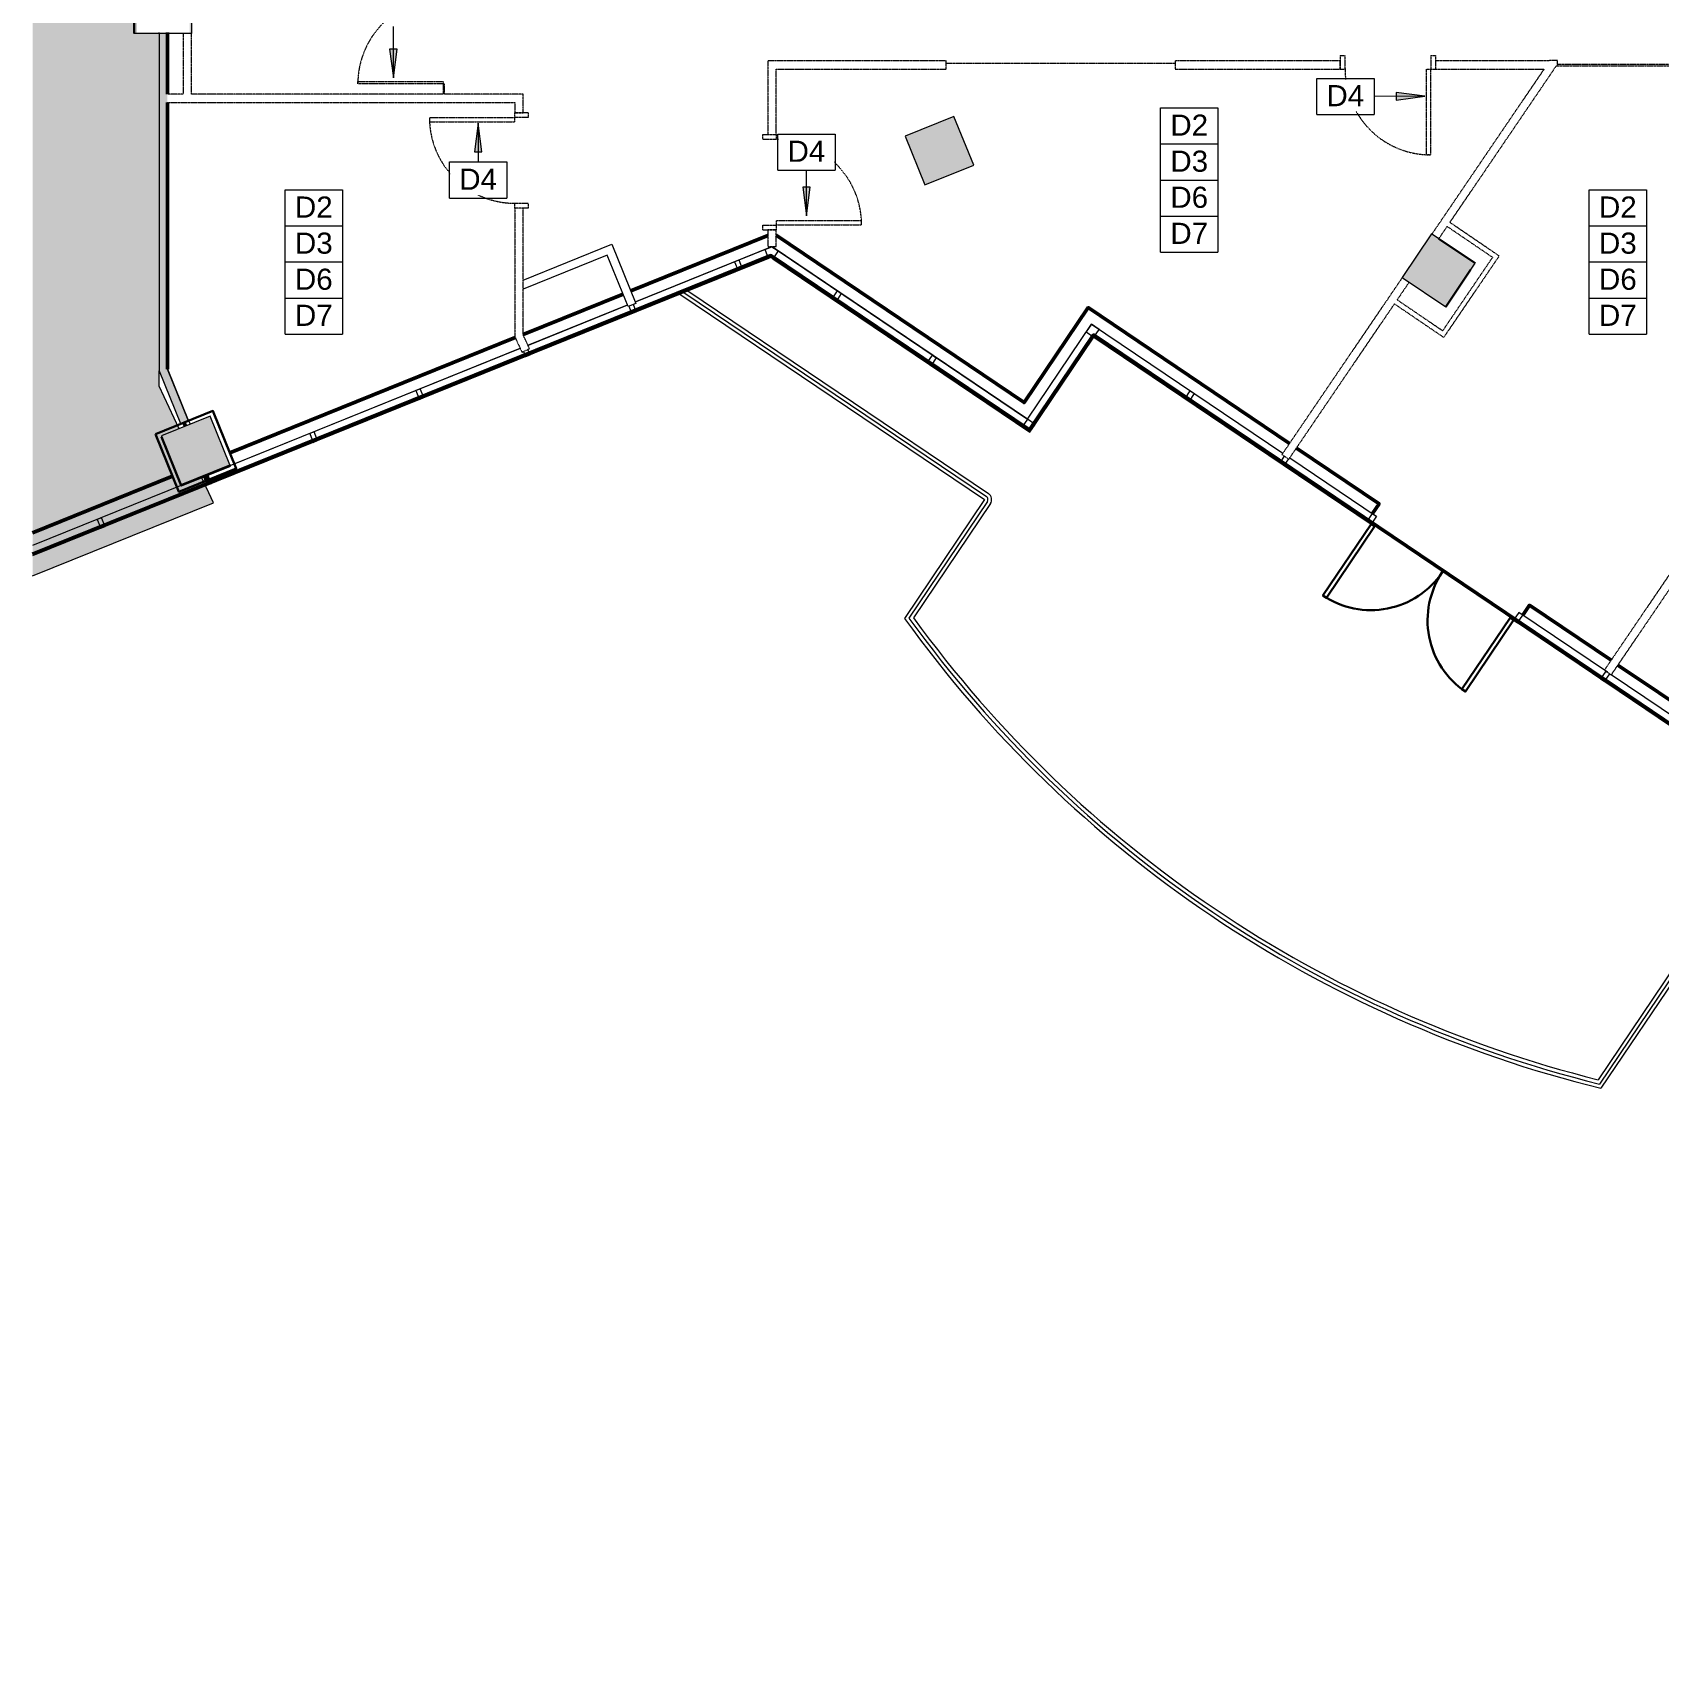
# Model space of a CAD drawing. Header units: inches. Extents: x 440 to 1827, y -16294 to -15154.
# Drawn here: x 461 to 1143, y -16294 to -15614 of the extents above; entities that cross this region are included whole.
import ezdxf

# ---------------------------------------------------------------- set-up
doc = ezdxf.new("R2010")
doc.units = ezdxf.units.IN
doc.header["$MEASUREMENT"] = 0
doc.linetypes.add('Demolished', pattern=[0.1875, 0.125, -0.0625])
for name, color, linetype, lineweight in [('A-ANNO-KEYN', 231, 'Continuous', 9), ('A-Anno-Note', 90, 'Continuous', 50), ('A-COLS', 10, 'Continuous', 30), ('A-DETL', 250, 'Continuous', 20), ('A-DETL-GENF', 92, 'Continuous', 9), ('A-DETL-THIN', 151, 'Continuous', 9), ('A-DOOR', 31, 'Demolished', 9), ('A-DOOR-FRAM', 10, 'Continuous', 30), ('A-FLOR-HRAL', 250, 'Continuous', 20), ('A-GLAZ', 151, 'Demolished', 9), ('A-WALL', 10, 'Continuous', 30), ('A-WALL-PATT', 111, 'Continuous', 13), ('A-WALL-PRHT', 90, 'Continuous', 50), ('Chevy Chase Pavilion_9th - 900 _ 910_dwg', 8, 'Continuous', 9), ('I-WALL', 2, 'Continuous', 13), ('S-COLS', 52, 'Continuous', 13)]:
    doc.layers.add(name, color=color, linetype=linetype, lineweight=lineweight)
doc.styles.add('Arial', font='arial.ttf', dxfattribs={"height": 8.851796})

# ---------------------------------------------------------------- blocks, each defined once
blk = doc.blocks.new('Single Flush - OTJ_SOLIDFLUSH_ALUM-4829932-FIRST FLOOR DEMOLITION')
at = {"layer": 'A-DOOR', "color": 250, "lineweight": 20}
for p, q in [((16.15625, 37.5625), (16.15625, 1.75)), ((17.90625, 37.5625), (16.15625, 37.5625)), ((17.90625, 1.75), (17.90625, 37.5625)), ((16.15625, 1.75), (17.90625, 1.75))]:
    blk.add_line(p, q, dxfattribs=at)
at = {"layer": 'A-DOOR', "color": 7}
blk.add_arc((17.90625, 1.75), 35.8125, 90, 180.5, dxfattribs=at)
at = {"layer": 'A-DOOR-FRAM', "color": 250, "linetype": 'Demolished', "lineweight": 20}
for p, q in [((-20, -4), (-20, 1.75)), ((-20, 1.75), (-18, 1.75)), ((-18, -4), (-18, 1.75)), ((18.000004, -4), (18.000004, 1.75)), ((18.000004, 1.75), (20.000004, 1.75)), ((20.000004, -4), (20.000004, 1.75)), ((-20, -4), (-18, -4)), ((18.000004, -4), (20.000004, -4))]:
    blk.add_line(p, q, dxfattribs=at)
blk = doc.blocks.new('Single Flush - OTJ_SOLIDFLUSH_ALUM-4829993-FIRST FLOOR DEMOLITION')
at = {"layer": 'A-DOOR', "color": 250, "lineweight": 20}
for p, q in [((16.15625, -1.75), (17.90625, -1.75)), ((16.15625, -37.5625), (16.15625, -1.75)), ((17.90625, -1.75), (17.90625, -37.5625)), ((17.90625, -37.5625), (16.15625, -37.5625))]:
    blk.add_line(p, q, dxfattribs=at)
at = {"layer": 'A-DOOR', "color": 7}
blk.add_arc((17.90625, -1.75), 35.8125, 179.5, 270, dxfattribs=at)
at = {"layer": 'A-DOOR-FRAM', "color": 250, "linetype": 'Demolished', "lineweight": 20}
for p, q in [((-20, 4), (-20, -1.75)), ((-20, 4), (-18, 4)), ((-18, 4), (-18, -1.75)), ((18.000004, 4), (18.000004, -1.75)), ((18.000004, 4), (20.000004, 4)), ((20.000004, 4), (20.000004, -1.75)), ((-20, -1.75), (-18, -1.75)), ((18.000004, -1.75), (20.000004, -1.75))]:
    blk.add_line(p, q, dxfattribs=at)
blk = doc.blocks.new('Single Glass Door - 36_ x 84_-4833911-FIRST FLOOR DEMOLITION')
at = {"layer": 'A-DOOR', "color": 250, "lineweight": 20}
for p, q in [((16.90625, -0.25), (17.90625, -0.25)), ((16.90625, -36.0625), (16.90625, -0.25)), ((17.90625, -0.25), (17.90625, -36.0625)), ((17.90625, -36.0625), (16.90625, -36.0625))]:
    blk.add_line(p, q, dxfattribs=at)
at = {"layer": 'A-DOOR', "color": 7}
blk.add_arc((17.90625, -0.25), 35.8125, 179.5, 270, dxfattribs=at)
blk = doc.blocks.new('Frameless opening with glazing - 64 x 96-4836160-FIRST FLOOR DEMOLITION')
at = {"layer": 'A-GLAZ', "color": 250, "lineweight": 20}
blk.add_line((-49.5, -0.625), (46.5, -0.625), dxfattribs=at)
blk = doc.blocks.new('Concrete-Rectangular-Column - 1_10_-4868861-FIRST FLOOR DEMOLITION')
at = {"layer": 'S-COLS', "lineweight": 9}
blk.add_hatch(color=7, dxfattribs=at).paths.add_polyline_path([(-11, -11), (11, -11), (11, 11), (-11, 11)], flags=0)
at = {"layer": 'S-COLS', "color": 8, "lineweight": 20}
for p, q in [((11, 11), (-11, 11)), ((-11, 11), (-11, -11)), ((11, -11), (11, 11)), ((-11, -11), (11, -11))]:
    blk.add_line(p, q, dxfattribs=at)
blk = doc.blocks.new('Chevy Chase Pavilion_9th - 900 _ 910_dwg_03 - COLUMN - RECTANGLE - 24 x 24-470460-FLOOR PLAN - LEVEL 9-5113136-FIRST FLOOR DEMOLITION')
at = {"layer": 'S-COLS', "lineweight": 30}
h = blk.add_hatch(color=10, dxfattribs=at)
h.paths.add_polyline_path([(-12, -12), (12, -12), (12, 12), (11.24, 12), (11.24, 11.85), (-10.76, 11.85), (-10.76, 12), (-12, 12), (-12, 9.38)], flags=0)
h.paths.add_polyline_path([(-1.51, -11.65), (-10.76, -11.65), (-10.76, 10.35), (11.24, 10.35), (11.24, -11.65), (1.99, -11.65)], flags=0)
at = {"layer": 'S-COLS', "color": 10, "lineweight": 30}
blk.add_line((12, 12), (11.24, 12), dxfattribs=at)
at = {"layer": 'S-COLS', "color": 10, "lineweight": 30, "flags": 128}
blk.add_lwpolyline([(-10.76, 12), (-12, 12), (-12, -12)], dxfattribs=at)
blk = doc.blocks.new('Chevy Chase Pavilion_9th - 900 _ 910_dwg-4821032-FIRST FLOOR DEMOLITION')
at = {"layer": 'A-COLS', "lineweight": 20}
blk.add_hatch(color=250, dxfattribs=at).paths.add_polyline_path([(1167.04, 2590.95), (1187.43, 2599.21), (1187.34, 2599.45), (1167.04, 2591.24), (1158.9, 2611.38), (1158.8, 2611.34), (1166.92, 2591.24)], flags=0)
at = {"layer": 'A-WALL-PATT', "lineweight": 20}
for points in [[(1161.25, 2754.7), (1161.26, 2754.7), (1161.25, 2771.32)], [(1166.8, 2616.73), (1170.04, 2618.05), (1161.25, 2639.78), (1161.26, 2639.58), (1169.93, 2618.13), (1166.76, 2616.82)]]:
    blk.add_hatch(color=250, dxfattribs=at).paths.add_polyline_path(points, flags=0)
at = {"layer": 'A-Anno-Note'}
for p, q in [((1161.26, 2754.7), (1161.26, 2780.54)), ((1161.26, 2780.54), (1161.26, 2754.7)), ((1161.26, 2639.58), (1161.26, 2751.2)), ((1161.26, 2751.2), (1161.26, 2639.58)), ((1168.86, 2615.71), (1168.16, 2617.42)), ((1168.16, 2617.42), (1168.86, 2615.71)), ((1178.46, 2591.93), (1177.1, 2595.31))]:
    blk.add_line(p, q, dxfattribs=at)
at = {"layer": 'A-Anno-Note', "flags": 128}
for points in [[(1177.1, 2595.31), (1178.46, 2591.93), (1414.07, 2687.14), (1522.33, 2614.1), (1549.2, 2653.93), (1763.66, 2509.24)], [(1104.72, 2562.06), (1178.49, 2591.87), (1178.46, 2591.93)], [(1763.67, 2509.25), (1842.2, 2456.29), (1815.33, 2416.47), (1943.2, 2330.22)]]:
    blk.add_lwpolyline(points, dxfattribs=at)
at = {"layer": 'A-COLS'}
for p, q in [((1693.84, 2694.19), (1709.02, 2683.95)), ((1707.13, 2681.14), (1696.72, 2665.71)), ((1158.81, 2611.22), (1158.94, 2611.28))]:
    blk.add_line(p, q, dxfattribs=at)
at = {"layer": 'A-COLS', "color": 250, "lineweight": 20}
blk.add_line((1187.44, 2599.19), (1187.34, 2599.45), dxfattribs=at)
at = {"layer": 'A-COLS', "color": 250, "lineweight": 20, "flags": 128}
blk.add_lwpolyline([(1158.9, 2611.38), (1158.8, 2611.34), (1167.04, 2590.95), (1187.44, 2599.19)], dxfattribs=at)
at = {"layer": 'A-COLS', "flags": 128}
blk.add_lwpolyline([(1187.3, 2599.43), (1187.45, 2599.06), (1167.05, 2590.82), (1158.81, 2611.22)], dxfattribs=at)
at = {"layer": 'A-DETL'}
for p, q in [((1171.26, 2826.66), (1171.26, 2780.19)), ((1157.75, 2780.19), (1147.26, 2780.19)), ((1357.17, 2667.77), (1414.36, 2690.88)), ((1414.55, 2690.88), (1521.47, 2618.75)), ((1312.25, 2649.61), (1353.92, 2666.46)), ((1187.45, 2599.17), (1309, 2648.3)), ((1170.04, 2618.05), (1170.69, 2616.45))]:
    blk.add_line(p, q, dxfattribs=at)
at = {"layer": 'A-DETL', "flags": 128}
blk.add_lwpolyline([(1167.76, 2780.19), (1161.26, 2780.19), (1161.26, 2762.66)], dxfattribs=at)
at = {"layer": 'A-DOOR', "color": 10, "linetype": 'Continuous', "lineweight": 30, "flags": 128}
for points in [[(1666.88, 2573.65), (1646.76, 2543.79), (1645.31, 2544.77), (1665.43, 2574.62)], [(1723.67, 2535.34), (1703.53, 2505.5), (1704.97, 2504.52), (1725.12, 2534.36)]]:
    blk.add_lwpolyline(points, close=True, dxfattribs=at)
at = {"layer": 'A-DOOR', "color": 10, "linetype": 'Continuous', "lineweight": 30}
for centre, start, end in [((1665.43, 2574.62), 236.01784, 326.01785), ((1725.12, 2534.36), 145.97737, 235.97739)]:
    blk.add_arc(centre, 36, start, end, dxfattribs=at)
at = {"layer": 'A-FLOR-HRAL'}
for p, q in [((1413.1, 2685.97), (1104.72, 2561.39)), ((1411.61, 2689.65), (1357.21, 2667.67)), ((1379.29, 2672.32), (1505.19, 2587.41)), ((1353.96, 2666.36), (1312.3, 2649.52)), ((1377.61, 2671.64), (1504.35, 2586.17)), ((1309.05, 2648.21), (1104.72, 2565.66)), ((1631.38, 2602.39), (1667.65, 2577.92)), ((1504.75, 2584.09), (1471.86, 2535.32)), ((1506, 2583.25), (1473.75, 2535.43)), ((1764.5, 2512.59), (1727.34, 2537.65)), ((1844.64, 2458.53), (1766.09, 2511.52)), ((1792.84, 2389.79), (1760.57, 2341.93)), ((1794.09, 2388.94), (1761.17, 2340.15))]:
    blk.add_line(p, q, dxfattribs=at)
at = {"layer": 'A-FLOR-HRAL', "flags": 128}
for points in [[(1414.01, 2686.35), (1413.09, 2685.97), (1411.61, 2689.64), (1414.49, 2690.8), (1417.06, 2689.07), (1414.84, 2685.79)], [(1400.69, 2685.24), (1398.83, 2684.5), (1400.32, 2680.82), (1402.17, 2681.57)], [(1441.88, 2672.3), (1443.54, 2671.19), (1441.32, 2667.9), (1439.67, 2669.02)], [(1548.31, 2658.43), (1546.09, 2655.15), (1549.38, 2652.93), (1551.59, 2656.21)], [(1481.68, 2645.47), (1483.33, 2644.35), (1481.12, 2641.07), (1479.46, 2642.18)], [(1267.17, 2631.29), (1265.32, 2630.55), (1266.8, 2626.88), (1268.66, 2627.62)], [(1589.74, 2630.5), (1591.4, 2629.39), (1589.19, 2626.11), (1587.53, 2627.22)], [(1222.67, 2613.31), (1220.82, 2612.57), (1222.3, 2608.9), (1224.15, 2609.64)], [(1178.16, 2595.33), (1176.31, 2594.58), (1177.79, 2590.91), (1179.65, 2591.66)], [(1133.66, 2577.34), (1131.81, 2576.59), (1133.29, 2572.92), (1135.14, 2573.67)], [(1666.02, 2579.07), (1667.68, 2577.96), (1665.46, 2574.67), (1663.81, 2575.79)], [(1729.02, 2536.57), (1727.37, 2537.69), (1725.15, 2534.41), (1726.81, 2533.29)]]:
    blk.add_lwpolyline(points, close=True, dxfattribs=at)
for points in [[(1414.84, 2685.79), (1522.54, 2613.13), (1549.38, 2652.93), (1665.44, 2574.64)], [(1417.06, 2689.07), (1521.47, 2618.63), (1519.26, 2615.35), (1522.54, 2613.14), (1524.76, 2616.42), (1521.47, 2618.63), (1548.31, 2658.42), (1628.48, 2604.34)], [(1354.57, 2665.91), (1355.81, 2662.84), (1357.66, 2663.59), (1356.42, 2666.66)], [(1375.94, 2670.97), (1503.51, 2584.93), (1469.96, 2535.18)], [(1310.45, 2646.99), (1311.31, 2644.86), (1313.16, 2645.61), (1312.26, 2647.84)], [(1630.82, 2602), (1628.98, 2599.27), (1627.33, 2600.39), (1629.17, 2603.12)], [(1944.51, 2328.5), (1814.34, 2416.29), (1841.19, 2456.09), (1725.13, 2534.37)], [(1763.82, 2513.05), (1761.62, 2509.79), (1763.28, 2508.68), (1765.47, 2511.93)], [(1945.33, 2286.93), (1795.33, 2388.11), (1761.77, 2338.36)]]:
    blk.add_lwpolyline(points, dxfattribs=at)
at = {"layer": 'A-FLOR-HRAL'}
for centre, radius, start, end in [((1503.51, 2584.93), 1.5, 325.98381, 56.00468), ((1503.51, 2584.93), 3, 326.00431, 56.01474), ((1883.54, 2833.62), 506.8, 216.04178, 255.95766), ((1883.54, 2833.62), 510, 215.81435, 256.18616), ((1883.54, 2833.62), 508.42, 215.92676, 256.07266)]:
    blk.add_arc(centre, radius, start, end, dxfattribs=at)
at = {"layer": 'A-WALL'}
for p, q in [((1412.82, 2686.64), (1401.91, 2682.23)), ((1440.06, 2669.61), (1415.23, 2686.36)), ((1400.06, 2681.48), (1357.4, 2664.25)), ((1441.72, 2668.49), (1479.85, 2642.76)), ((1355.55, 2663.5), (1312.9, 2646.26)), ((1548.79, 2653.33), (1524.15, 2616.81)), ((1549.78, 2653.53), (1587.92, 2627.8)), ((1311.05, 2645.52), (1268.39, 2628.28)), ((1481.51, 2641.66), (1519.65, 2615.93)), ((1266.54, 2627.54), (1223.89, 2610.3)), ((1589.58, 2626.7), (1627.72, 2600.97)), ((1222.04, 2609.55), (1179.38, 2592.32)), ((1629.37, 2599.89), (1664.18, 2576.34)), ((1177.53, 2591.56), (1134.88, 2574.33)), ((1133.03, 2573.57), (1104.72, 2562.14)), ((1762.05, 2510.39), (1727.18, 2533.84)), ((1801.81, 2483.53), (1763.67, 2509.25))]:
    blk.add_line(p, q, dxfattribs=at)
at = {"layer": 'A-WALL', "flags": 128}
blk.add_lwpolyline([(1156.2, 2612.32), (1180.31, 2622.06), (1190.05, 2597.95), (1165.94, 2588.22)], close=True, dxfattribs=at)
at = {"layer": 'A-WALL-PRHT'}
for p, q in [((1355.34, 2672.3), (1412.71, 2695.48)), ((1310.3, 2654.11), (1352.09, 2670.99)), ((1187.42, 2604.46), (1306.93, 2652.75)), ((1163.31, 2594.72), (1104.72, 2571.05)), ((1846.4, 2463.37), (1768.9, 2515.65))]:
    blk.add_line(p, q, dxfattribs=at)
at = {"layer": 'A-WALL-PRHT', "flags": 128}
for points in [[(1416.21, 2695.68), (1520.12, 2625.57), (1546.97, 2665.36), (1631.29, 2608.47)], [(1634.19, 2606.52), (1668.79, 2583.18), (1666.02, 2579.07)], [(1766, 2517.61), (1731.79, 2540.68), (1729.02, 2536.57)]]:
    blk.add_lwpolyline(points, dxfattribs=at)
at = {"layer": 'I-WALL', "color": 250, "lineweight": 20}
blk.add_line((1161.26, 2754.7), (1161.26, 2762.66), dxfattribs=at)
at = {"layer": 'I-WALL', "color": 250, "lineweight": 20, "flags": 128}
blk.add_lwpolyline([(1166.75, 2616.85), (1166.8, 2616.73), (1170.04, 2618.05), (1161.26, 2639.78), (1161.26, 2751.2)], dxfattribs=at)
blk.add_blockref('Chevy Chase Pavilion_9th - 900 _ 910_dwg_03 - COLUMN - RECTANGLE - 24 x 24-470460-FLOOR PLAN - LEVEL 9-5113136-FIRST FLOOR DEMOLITION', (1159.26, 2792.19))
blk = doc.blocks.new('Keynote Tag - Keynote Number - Boxed-135510-FIRST FLOOR DEMOLITION')
at = {"layer": 'A-ANNO-KEYN'}
for p, q in [((-0.125, -0.0792), (-0.125, 0.0781)), ((-0.125, 0.0781), (0.125, 0.0781)), ((0.125, 0.0781), (0.125, -0.0792)), ((-0.125, -0.0792), (0.125, -0.0792))]:
    blk.add_line(p, q, dxfattribs=at)

msp = doc.modelspace()

# ---------------------------------------------------------------- hatches: boundary and pattern name
at = {"layer": 'A-ANNO-KEYN'}
for points in [[(612.41, -15633.25), (613.99, -15621.25), (610.83, -15621.25)], [(1044.44, -15640.92), (1032.43, -15639.4), (1032.45, -15642.56)], [(647.93, -15652.23), (646.35, -15664.23), (649.51, -15664.23)], [(785.46, -15691.04), (787.04, -15679.04), (783.88, -15679.04)]]:
    msp.add_hatch(color=256, dxfattribs=at).paths.add_polyline_path(points, flags=0)
at = {"layer": 'A-DETL-GENF'}
h = msp.add_hatch(color=9, dxfattribs=at)
h.paths.add_polyline_path([(1305.8, -16293.97), (1305.81, -16293.97), (1305.81, -16287.58), (1327.81, -16287.58), (1327.81, -16293.97), (1472.05, -16293.97), (1472.05, -16260.58), (1305.8, -16260.58), (1305.8, -16257.08), (1544.17, -16257.08), (1570.18, -16246.56), (1571.49, -16249.8), (1544.85, -16260.58), (1475.55, -16260.58), (1475.55, -16293.97), (1809, -16293.97), (1827.43, -16286.52), (1827.43, -15154.33), (1383.78, -15154.33), (1383.78, -15385.58), (1447.48, -15385.58), (1504.16, -15430.97), (1501.97, -15433.7), (1446.25, -15389.08), (1194.28, -15389.08), (1194.28, -15237.45), (1197.78, -15237.45), (1197.78, -15316.95), (1251.34, -15316.95), (1251.34, -15320.45), (1197.78, -15320.45), (1197.78, -15385.58), (1379.78, -15385.58), (1379.78, -15320.45), (1287.34, -15320.45), (1287.34, -15316.95), (1379.78, -15316.95), (1379.78, -15163.08), (1284.71, -15163.08), (1284.71, -15155.33), (1288.21, -15155.33), (1288.21, -15159.58), (1379.78, -15159.58), (1379.78, -15154.33), (759.52, -15154.33), (759.52, -15160.95), (851.27, -15160.95), (851.27, -15157.02), (854.77, -15157.02), (854.77, -15160.95), (916.21, -15160.95), (916.21, -15164.45), (719.73, -15164.45), (719.73, -15167.45), (714.86, -15167.45), (714.86, -15164.45), (690.27, -15164.45), (690.27, -15160.95), (756.02, -15160.95), (756.02, -15154.33), (647.27, -15154.33), (647.27, -15160.95), (652.27, -15160.95), (652.27, -15164.45), (637.4, -15164.45), (637.4, -15160.95), (642.4, -15160.95), (642.4, -15154.33), (533.65, -15154.33), (533.65, -15160.95), (599.4, -15160.95), (599.4, -15164.45), (523.77, -15164.45), (523.77, -15159.58), (528.77, -15159.58), (528.77, -15154.33), (461.24, -15154.33), (461.24, -15159.58), (485.77, -15159.58), (485.77, -15164.45), (461.24, -15164.45), (461.24, -15463.14), (514.27, -15463.14), (514.28, -15462.32), (559.77, -15462.32), (559.77, -15460.14), (560.77, -15460.14), (560.77, -15462.32), (1432.27, -15462.32), (1458.98, -15483.69), (1462.14, -15478.99), (1480.38, -15491.3), (1476.2, -15497.5), (1563.41, -15567.33), (1764.19, -16064.31), (1747.08, -16071.22), (1783.03, -16160.06), (1782.99, -16160.08), (1783.33, -16160.94), (1811.86, -16160.94), (1811.86, -16164.44), (1782.49, -16164.44), (1608.57, -16234.8), (1607.26, -16231.55), (1636.65, -16219.66), (1575.5, -16068.38), (1551.88, -16010), (1302.6, -16068.38), (1302.6, -16293.97)], flags=0)
h.paths.add_polyline_path([(1827.43, -16293.97), (1827.43, -16290.3), (1818.35, -16293.97)], flags=0)
h.paths.add_polyline_path([(1639.89, -16218.35), (1779.87, -16161.72), (1779.74, -16161.39), (1639.76, -16218.02)], flags=0)
h.paths.add_polyline_path([(1566.03, -16106.49), (1557.79, -16086.09), (1578.19, -16077.85), (1586.43, -16098.25)], flags=0)
h.paths.add_polyline_path([(461.24, -15841.83), (537.04, -15811.16), (532.04, -15800.43), (523.56, -15803.85), (515.32, -15783.46), (515.42, -15783.42), (515.32, -15783.16), (522.61, -15780.21), (514.27, -15762.32), (514.27, -15614.62), (503.78, -15614.62), (503.78, -15593.24), (461.24, -15593.24), (461.24, -15792.94)], flags=0)
h.paths.add_polyline_path([(461.24, -15589.74), (503.78, -15589.74), (503.78, -15568.14), (514.27, -15568.14), (514.27, -15467.14), (461.24, -15467.14), (461.24, -15568.14)], flags=0)
h.paths.add_polyline_path([(799.77, -15402.45), (694.96, -15402.45), (694.96, -15397.45), (799.77, -15397.45), (799.77, -15385.45), (1137.77, -15385.45), (1137.77, -15229.45), (1129.07, -15229.45), (1129.07, -15229.95), (1127.07, -15229.95), (1127.07, -15223.95), (1129.07, -15223.95), (1129.07, -15224.45), (1142.77, -15224.45), (1142.77, -15390.45), (804.77, -15390.45), (804.77, -15402.45), (802.79, -15402.45)], flags=0)
h.paths.add_polyline_path([(656.96, -15402.45), (648.52, -15402.45), (648.52, -15337.45), (560.77, -15337.45), (560.77, -15388.15), (559.77, -15388.15), (559.77, -15337.45), (478.77, -15337.45), (478.77, -15332.58), (506.77, -15332.58), (506.77, -15286.2), (478.77, -15286.2), (478.77, -15281.33), (506.77, -15281.33), (506.77, -15229.33), (478.77, -15229.33), (478.77, -15224.45), (527.11, -15224.45), (527.11, -15229.33), (511.65, -15229.33), (511.65, -15315.45), (528.77, -15315.45), (528.77, -15332.58), (569.77, -15332.58), (569.77, -15229.33), (565.11, -15229.33), (565.11, -15224.45), (714.86, -15224.45), (714.86, -15205.45), (719.73, -15205.45), (719.73, -15224.45), (753.77, -15224.45), (753.77, -15223.95), (755.77, -15223.95), (755.77, -15229.95), (753.77, -15229.95), (753.77, -15229.45), (623.68, -15229.45), (623.68, -15324.45), (794.77, -15324.45), (794.77, -15229.45), (793.77, -15229.45), (793.77, -15229.95), (791.77, -15229.95), (791.77, -15223.95), (793.77, -15223.95), (793.77, -15224.45), (810.23, -15224.45), (810.23, -15223.95), (812.23, -15223.95), (812.23, -15229.95), (810.23, -15229.95), (810.23, -15229.45), (799.77, -15229.45), (799.77, -15315.45), (816.77, -15315.45), (816.77, -15337.45), (794.77, -15337.45), (794.77, -15329.45), (653.4, -15329.45), (653.4, -15397.58), (656.96, -15397.58)], flags=0)
h.paths.add_polyline_path([(1222.82, -15384.33), (1198.82, -15384.33), (1198.82, -15344.7), (1222.82, -15344.7), (1222.82, -15363.33), (1378.82, -15363.33), (1378.82, -15384.33), (1234.98, -15384.33)], flags=0)
h.paths.add_polyline_path([(574.77, -15332.58), (648.52, -15332.58), (648.52, -15329.45), (574.65, -15329.45), (574.65, -15332.58)], flags=0)
h.paths.add_polyline_path([(848.23, -15229.95), (848.23, -15223.95), (850.23, -15223.95), (850.23, -15224.45), (1089.07, -15224.45), (1089.07, -15223.95), (1091.07, -15223.95), (1091.07, -15229.95), (1089.07, -15229.95), (1089.07, -15229.45), (850.23, -15229.45), (850.23, -15229.95)], flags=0)
h.paths.add_polyline_path([(1197.78, -15172.45), (1194.28, -15172.45), (1194.28, -15164.45), (952.21, -15164.45), (952.21, -15160.95), (1198.03, -15160.95), (1198.03, -15164.45), (1197.78, -15164.45)], flags=0)
at = {"layer": 'A-WALL-PATT', "lineweight": 9}
for points in [[(517.77, -15764.54), (517.77, -15614.61), (514.27, -15614.62), (514.28, -15755.9), (515.32, -15758.48)], [(523.2, -15777.98), (526.44, -15776.67), (517.77, -15755.2), (517.78, -15764.56), (522.08, -15775.21)]]:
    msp.add_hatch(color=7, dxfattribs=at).paths.add_polyline_path(points, flags=0)

# ---------------------------------------------------------------- linework, layer by layer
at = {"layer": 'A-ANNO-KEYN'}
for p, q in [((612.41, -15628.03), (612.41, -15611.69)), ((613.99, -15621.25), (610.83, -15621.25)), ((610.83, -15621.25), (612.41, -15633.25)), ((612.41, -15633.25), (613.99, -15621.25)), ((612.41, -15633.25), (612.41, -15628.03)), ((1044.44, -15640.92), (1023.21, -15641.02)), ((1044.44, -15640.92), (1032.43, -15639.4)), ((1032.43, -15639.4), (1032.45, -15642.56)), ((1032.45, -15642.56), (1044.44, -15640.92)), ((647.93, -15652.23), (646.35, -15664.23)), ((649.51, -15664.23), (647.93, -15652.23)), ((647.93, -15652.23), (647.93, -15668.48)), ((646.35, -15664.23), (649.51, -15664.23)), ((785.46, -15680.15), (785.46, -15671.87)), ((787.04, -15679.04), (783.88, -15679.04)), ((783.88, -15679.04), (785.46, -15691.04)), ((785.46, -15691.04), (787.04, -15679.04)), ((785.46, -15691.04), (785.46, -15680.15))]:
    msp.add_line(p, q, dxfattribs=at)
at = {"layer": 'A-DETL-THIN'}
for p, q in [((514.27, -15614.61), (514.27, -15614.27)), ((514.27, -15762.32), (514.27, -15755.88)), ((522.61, -15780.21), (514.27, -15762.32)), ((532.04, -15800.43), (531.92, -15800.18)), ((537.04, -15811.16), (532.04, -15800.43)), ((461.24, -15841.83), (537.04, -15811.16))]:
    msp.add_line(p, q, dxfattribs=at)
at = {"layer": 'I-WALL', "color": 8, "lineweight": 20}
for p, q in [((517.77, -15614.61), (514.27, -15614.61)), ((514.27, -15614.61), (514.27, -15755.88)), ((517.77, -15640.11), (517.77, -15614.61)), ((517.77, -15755.2), (517.77, -15643.61)), ((514.27, -15755.88), (523.2, -15777.98)), ((526.44, -15776.67), (517.77, -15755.2)), ((523.2, -15777.98), (526.44, -15776.67))]:
    msp.add_line(p, q, dxfattribs=at)
at = {"layer": 'I-WALL', "color": 250, "linetype": 'Demolished', "lineweight": 20}
for p, q in [((524.28, -15614.61), (524.28, -15640.11)), ((527.78, -15614.61), (524.28, -15614.61)), ((527.78, -15640.11), (527.78, -15614.61)), ((769.23, -15626.17), (769.23, -15656.92)), ((843.98, -15626.17), (769.23, -15626.17)), ((843.98, -15629.67), (843.98, -15626.17)), ((1008.98, -15626.17), (939.98, -15626.17)), ((939.98, -15626.17), (939.98, -15629.67)), ((1008.98, -15629.67), (1008.98, -15626.17)), ((1096.52, -15626.17), (1048.98, -15626.17)), ((1048.98, -15626.17), (1048.98, -15629.67)), ((1100.02, -15625.92), (1096.52, -15625.92)), ((1096.52, -15625.92), (1096.52, -15626.17)), ((1099.98, -15627.67), (1100.02, -15627.61)), ((1170.58, -15627.67), (1099.98, -15627.67)), ((1100.02, -15627.61), (1100.02, -15625.92)), ((772.73, -15656.92), (772.73, -15629.67)), ((772.73, -15629.67), (843.98, -15629.67)), ((939.98, -15629.67), (1008.98, -15629.67)), ((1094.38, -15629.67), (1047.45, -15698.65)), ((1048.98, -15629.67), (1094.38, -15629.67)), ((1054.99, -15693.8), (1099.64, -15628.17)), ((1099.64, -15628.17), (1170.58, -15628.17)), ((524.28, -15640.11), (517.77, -15640.11)), ((633.32, -15640.11), (527.78, -15640.11)), ((633.32, -15635.86), (633.32, -15640.11)), ((633.82, -15635.86), (633.32, -15635.86)), ((633.82, -15640.11), (633.82, -15635.86)), ((666.82, -15640.11), (633.82, -15640.11)), ((666.82, -15647.86), (666.82, -15640.11)), ((517.77, -15643.61), (663.32, -15643.61)), ((663.32, -15643.61), (663.32, -15647.86)), ((663.32, -15647.86), (666.82, -15647.86)), ((769.23, -15656.92), (772.73, -15656.92)), ((1122.61, -15883.29), (1269.6, -15667.22)), ((666.82, -15687.86), (663.32, -15687.86)), ((663.32, -15687.86), (663.32, -15741.78)), ((666.82, -15741.01), (666.82, -15687.86)), ((1050.36, -15700.61), (1053.86, -15695.46)), ((1053.86, -15695.46), (1072.88, -15708.39)), ((1075.66, -15707.86), (1054.99, -15693.8)), ((772.73, -15696.92), (769.23, -15696.92)), ((769.23, -15696.92), (769.23, -15703.92)), ((772.73, -15703.92), (772.73, -15696.92)), ((769.23, -15703.92), (772.73, -15703.92)), ((1072.88, -15708.39), (1051.93, -15739.19)), ((1052.46, -15741.96), (1075.66, -15707.86)), ((1035.08, -15716.84), (984.65, -15790.97)), ((1032.92, -15726.25), (1037.98, -15718.8)), ((987.54, -15792.94), (1031.79, -15727.9)), ((1031.79, -15727.9), (1052.46, -15741.96)), ((1051.93, -15739.19), (1032.92, -15726.25)), ((663.32, -15741.78), (666.28, -15748.13)), ((669.45, -15746.65), (666.82, -15741.01)), ((666.28, -15748.13), (669.45, -15746.65)), ((984.65, -15790.97), (987.54, -15792.94)), ((1163.48, -15816.99), (1119.71, -15881.32)), ((1119.71, -15881.32), (1122.61, -15883.29))]:
    msp.add_line(p, q, dxfattribs=at)
at = {"layer": 'I-WALL', "lineweight": 9}
for p, q in [((666.82, -15717.93), (703.95, -15702.93)), ((702.01, -15707.48), (666.82, -15721.7)), ((710.72, -15729.04), (702.01, -15707.48)), ((703.95, -15702.93), (713.97, -15727.73)), ((713.97, -15727.73), (710.72, -15729.04))]:
    msp.add_line(p, q, dxfattribs=at)

# ---------------------------------------------------------------- block references
at = {"layer": 'A-ANNO-KEYN', "xscale": 95.99999999999994, "yscale": 95.99999999999994, "zscale": 95.99999999999994}
for p in [(1011.21, -15640.97), (945.83, -15653.32), (785.46, -15664.27), (647.93, -15675.98), (579.1, -15687.65), (1125.39, -15687.65)]:
    msp.add_blockref('Keynote Tag - Keynote Number - Boxed-135510-FIRST FLOOR DEMOLITION', p, dxfattribs=at)
at = {"layer": 'A-DOOR', "color": 7}
for name, p, rotation in [('Single Glass Door - 36_ x 84_-4833911-FIRST FLOOR DEMOLITION', (633.57, -15617.86), 269.9999999999999), ('Single Flush - OTJ_SOLIDFLUSH_ALUM-4829932-FIRST FLOOR DEMOLITION', (665.07, -15667.86), 89.99999999999993), ('Single Flush - OTJ_SOLIDFLUSH_ALUM-4829932-FIRST FLOOR DEMOLITION', (770.98, -15676.92), 269.9999999999998)]:
    msp.add_blockref(name, p, dxfattribs=dict(at, rotation=rotation))
msp.add_blockref('Single Flush - OTJ_SOLIDFLUSH_ALUM-4829993-FIRST FLOOR DEMOLITION', (1028.98, -15627.92), dxfattribs=at)
at = {"layer": 'A-GLAZ', "color": 7, "rotation": 180}
msp.add_blockref('Frameless opening with glazing - 64 x 96-4836160-FIRST FLOOR DEMOLITION', (890.48, -15627.92), dxfattribs=at)
at = {"layer": 'Chevy Chase Pavilion_9th - 900 _ 910_dwg', "color": 250, "lineweight": 20}
msp.add_blockref('Chevy Chase Pavilion_9th - 900 _ 910_dwg-4821032-FIRST FLOOR DEMOLITION', (-643.48, -18394.8), dxfattribs=at)
at = {"layer": 'S-COLS', "lineweight": 9}
for p, rotation in [((841.18, -15663.79), 22.0016510920673), ((1050.27, -15713.82), 55.99814673861318), ((529.63, -15789.24), 21.99642554525155)]:
    msp.add_blockref('Concrete-Rectangular-Column - 1_10_-4868861-FIRST FLOOR DEMOLITION', p, dxfattribs=dict(at, rotation=rotation))

# ---------------------------------------------------------------- next in the draw order: texts
at = {"layer": 'A-ANNO-KEYN', "char_height": 8.852, "width": 18.792, "attachment_point": 2, "line_spacing_factor": 0.938532, "style": 'Arial', "bg_fill": 3, "box_fill_scale": 1.25, "bg_fill_color": 0, "bg_fill_transparency": 0}
for s, insert in [('D4', (1011.18, -15636.26)), ('D2', (945.8, -15648.61)), ('D4', (785.44, -15659.55)), ('D4', (647.91, -15671.27)), ('D2', (579.07, -15682.93)), ('D2', (1125.36, -15682.93))]:
    msp.add_mtext(s, dxfattribs=dict(at, insert=insert))

# ---------------------------------------------------------------- next in the draw order: block references
at = {"layer": 'A-ANNO-KEYN', "xscale": 95.99999999999994, "yscale": 95.99999999999994, "zscale": 95.99999999999994}
for p in [(945.83, -15668.43), (579.1, -15702.75), (1125.39, -15702.75)]:
    msp.add_blockref('Keynote Tag - Keynote Number - Boxed-135510-FIRST FLOOR DEMOLITION', p, dxfattribs=at)

# ---------------------------------------------------------------- next in the draw order: texts
at = {"layer": 'A-ANNO-KEYN', "char_height": 8.852, "width": 18.792, "attachment_point": 2, "line_spacing_factor": 0.938532, "style": 'Arial', "bg_fill": 3, "box_fill_scale": 1.25, "bg_fill_color": 0, "bg_fill_transparency": 0}
for insert in [(945.8, -15663.71), (579.07, -15698.04), (1125.36, -15698.04)]:
    msp.add_mtext('D3', dxfattribs=dict(at, insert=insert))

# ---------------------------------------------------------------- next in the draw order: block references
at = {"layer": 'A-ANNO-KEYN', "xscale": 95.99999999999994, "yscale": 95.99999999999994, "zscale": 95.99999999999994}
for p in [(945.83, -15683.53), (579.1, -15717.86), (1125.39, -15717.86)]:
    msp.add_blockref('Keynote Tag - Keynote Number - Boxed-135510-FIRST FLOOR DEMOLITION', p, dxfattribs=at)

# ---------------------------------------------------------------- next in the draw order: texts
at = {"layer": 'A-ANNO-KEYN', "char_height": 8.852, "width": 18.792, "attachment_point": 2, "line_spacing_factor": 0.938532, "style": 'Arial', "bg_fill": 3, "box_fill_scale": 1.25, "bg_fill_color": 0, "bg_fill_transparency": 0}
for insert in [(945.8, -15678.82), (579.07, -15713.15), (1125.36, -15713.15)]:
    msp.add_mtext('D6', dxfattribs=dict(at, insert=insert))

# ---------------------------------------------------------------- next in the draw order: block references
at = {"layer": 'A-ANNO-KEYN', "xscale": 95.99999999999994, "yscale": 95.99999999999994, "zscale": 95.99999999999994}
for p in [(945.83, -15698.64), (579.1, -15732.97), (1125.39, -15732.97)]:
    msp.add_blockref('Keynote Tag - Keynote Number - Boxed-135510-FIRST FLOOR DEMOLITION', p, dxfattribs=at)

# ---------------------------------------------------------------- next in the draw order: texts
at = {"layer": 'A-ANNO-KEYN', "char_height": 8.852, "width": 18.792, "attachment_point": 2, "line_spacing_factor": 0.938532, "style": 'Arial', "bg_fill": 3, "box_fill_scale": 1.25, "bg_fill_color": 0, "bg_fill_transparency": 0}
for insert in [(945.8, -15693.93), (579.07, -15728.26), (1125.36, -15728.26)]:
    msp.add_mtext('D7', dxfattribs=dict(at, insert=insert))

doc.saveas('drawing.dxf')
